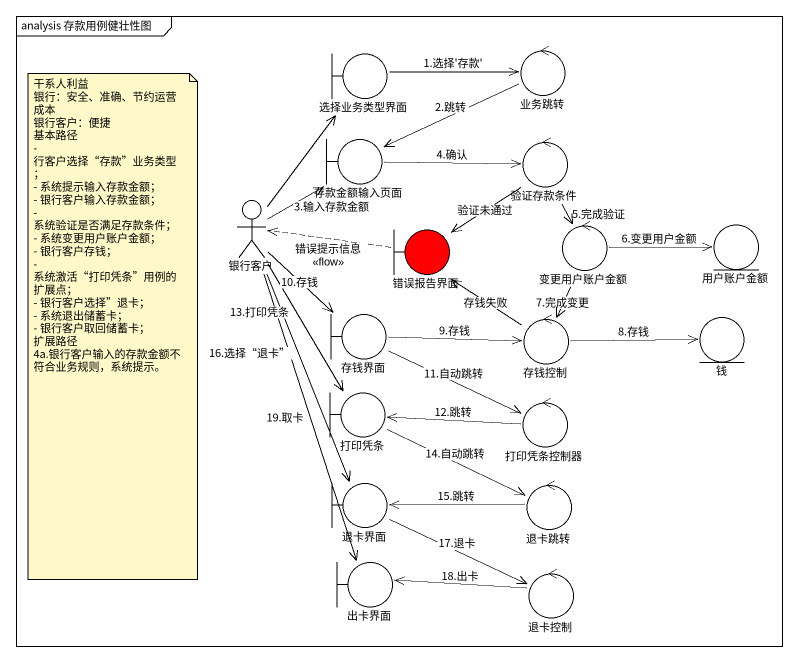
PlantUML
@startuml
mainframe analysis 存款用例健壮性图
boundary 选择业务类型界面
control 业务跳转
boundary 存款金额输入页面
control 验证存款条件
actor 银行客户
control 变更用户账户金额
entity 用户账户金额
boundary 错误报告界面 #FF0000
boundary 存钱界面
entity 钱
control 存钱控制
boundary 打印凭条
control 打印凭条控制器
boundary 退卡界面
control 退卡跳转
boundary 出卡界面
control 退卡控制
选择业务类型界面 -right-> 业务跳转 : 1.选择'存款'
业务跳转 -left-> 存款金额输入页面 : 2.跳转
存款金额输入页面 -right-> 验证存款条件 : 4.确认
验证存款条件 --> 变更用户账户金额 : 5.完成验证
验证存款条件 --> 错误报告界面 : 验证未通过
银行客户 -up-> 选择业务类型界面
银行客户 -up-> 存款金额输入页面 : 3.输入存款金额
银行客户 --> 存钱界面 : 10.存钱
银行客户 --> 打印凭条 : 13.打印凭条
银行客户 --> 退卡界面 : 16.选择“退卡”
银行客户 --> 出卡界面 : 19.取卡
变更用户账户金额 -right-> 用户账户金额 : 6.变更用户金额
变更用户账户金额 --> 存钱控制 : 7.完成变更
错误报告界面 .left.> 银行客户 : 错误提示信息\n<<flow>>
存钱界面 -right-> 存钱控制 : 9.存钱
存钱界面 -right-> 打印凭条控制器 : 11.自动跳转
存钱控制 -up-> 错误报告界面 : 存钱失败
存钱控制 -right-> 钱 : 8.存钱
打印凭条 -right-> 退卡跳转 : 14.自动跳转
打印凭条控制器 -left-> 打印凭条 : 12.跳转
退卡界面 -right-> 退卡控制 : 17.退卡
退卡跳转 -left-> 退卡界面 : 15.跳转
退卡控制 -left-> 出卡界面 : 18.出卡
note as N1
  干系人利益
  银行：安全、准确、节约运营成本
  银行客户：便捷
  基本路径
  - 行客户选择“存款”业务类型；
  - 系统提示输入存款金额；
  - 银行客户输入存款金额；
  - 系统验证是否满足存款条件；
  - 系统变更用户账户金额；
  - 银行客户存钱；
  - 系统激活“打印凭条”用例的扩展点；
  - 银行客户选择”退卡；
  - 系统退出储蓄卡；
  - 银行客户取回储蓄卡；
  扩展路径
  4a.银行客户输入的存款金额不符合业务规则，系统提示。
end note
@enduml
